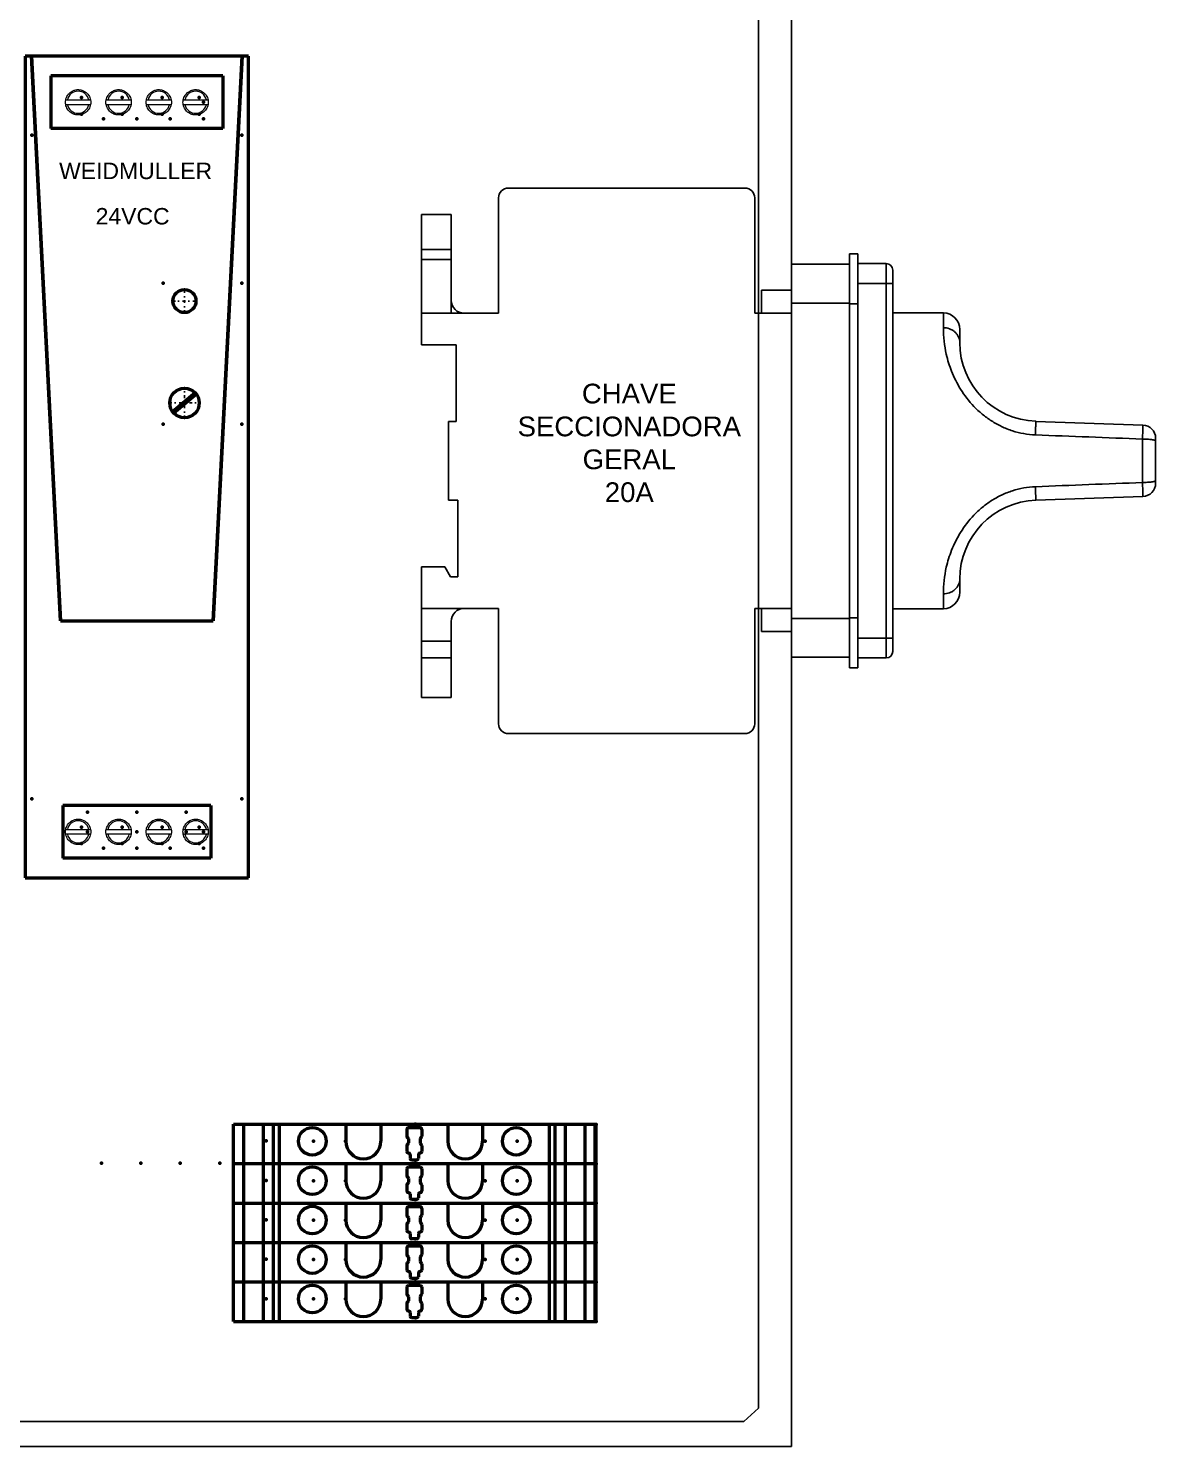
# Model space of a CAD drawing. Header units: millimetres. Extents: x -72 to 2978, y -1067 to 2817.
# Drawn here: x 1618.1 to 1789.6, y 24.9 to 240.7 of the extents above; entities that cross this region are included whole.
import ezdxf

# ---------------------------------------------------------------- set-up
doc = ezdxf.new("R2010")
doc.units = ezdxf.units.MM
doc.linetypes.add('Center', pattern=[1.5, 0.45, -0.5, 0.05, -0.5])
doc.linetypes.add('Dashed', pattern=[2, 1, -1])
for name, color, linetype, lineweight in [('2d ConnectionPoints', 7, 'Continuous', 50), ('AM_0', 7, 'Continuous', 50), ('AM_4', 3, 'Continuous', 25), ('AM_7', 7, 'Center', 25), ('AM_9', 6, 'Dashed', 25)]:
    doc.layers.add(name, color=color, linetype=linetype, lineweight=lineweight)
doc.styles.get("Standard").update_dxf_attribs({"font": 'arial.ttf'})

# ---------------------------------------------------------------- blocks, each defined once
blk = doc.blocks.new('4_1469470000_PART5_0_in_1469470000_0')
at = {"layer": 'AM_0'}
for p, q in [((25.87, 73.81), (22.43, 70.92)), ((26.07, 73.58), (22.63, 70.69))]:
    blk.add_line(p, q, dxfattribs=at)
blk = doc.blocks.new('5_1469470000_PART4_0_in_1469470000_0')
at = {"layer": 'AM_0'}
for p, q in [((0, 125), (0, 0)), ((0.97, 125), (0, 125)), ((0.97, 125), (5.4, 39.1)), ((28.6, 39.1), (33.03, 125)), ((34, 125), (33.03, 125)), ((34, 0), (34, 125)), ((5.4, 39.1), (28.6, 39.1)), ((28.25, 11), (5.75, 11)), ((5.75, 11), (5.75, 3)), ((28.25, 11), (28.25, 3)), ((28.25, 3), (5.75, 3)), ((0, 0), (34, 0))]:
    blk.add_line(p, q, dxfattribs=at)
blk = doc.blocks.new('6_1469470000_PART3_0_in_1469470000_0')
at = {"layer": 'AM_0'}
for p, q in [((33.03, 125), (0.97, 125)), ((5.4, 39.1), (0.97, 125)), ((33.03, 125), (28.6, 39.1)), ((30.1, 122), (3.9, 122)), ((3.9, 122), (3.9, 114)), ((30.1, 122), (30.1, 114)), ((30.1, 114), (3.9, 114)), ((5.4, 39.1), (28.6, 39.1))]:
    blk.add_line(p, q, dxfattribs=at)
for centre, radius in [((24.25, 87.75), 1.75), ((24.25, 72.25), 2.25)]:
    blk.add_circle(centre, radius, dxfattribs=at)
at = {"layer": 'AM_7'}
for p, q in [((24.25, 85.91), (24.25, 89.59)), ((22.41, 87.75), (26.09, 87.75)), ((24.25, 69.89), (24.25, 74.61)), ((21.89, 72.25), (26.61, 72.25))]:
    blk.add_line(p, q, dxfattribs=at)
blk = doc.blocks.new('7_1469470000_PART2_0_in_1469470000_0')
at = {"layer": 'AM_0'}
blk.add_circle((24.25, 87.75), 1.75, dxfattribs=at)

msp = doc.modelspace()

# ---------------------------------------------------------------- linework, layer by layer
for p, q in [((1734.21, 324.88), (1734.21, 24.88)), ((1734.21, 24.88), (1425.22, 24.88))]:
    msp.add_line(p, q)
at = {"color": 30, "true_color": 0xf8991e}
for p, q in [((1729.18, 317.14), (1729.18, 30.72)), ((1729.18, 30.72), (1726.93, 28.69)), ((1726.93, 28.69), (1439.51, 28.69))]:
    msp.add_line(p, q, dxfattribs=at)
at = {"color": 7, "linetype": 'Continuous', "lineweight": 15}
for p, q in [((1624.01, 229.8), (1627.27, 229.8)), ((1627.27, 229.05), (1624.01, 229.05)), ((1630.17, 229.8), (1633.43, 229.8)), ((1633.43, 229.05), (1630.17, 229.05)), ((1636.28, 229.8), (1639.55, 229.8)), ((1639.55, 229.05), (1636.28, 229.05)), ((1641.89, 229.8), (1645.16, 229.8)), ((1645.16, 229.05), (1641.89, 229.05)), ((1624.01, 118.8), (1627.27, 118.8)), ((1630.17, 118.8), (1633.43, 118.8)), ((1636.28, 118.8), (1639.55, 118.8)), ((1641.89, 118.8), (1645.16, 118.8)), ((1627.27, 118.05), (1624.01, 118.05)), ((1633.43, 118.05), (1630.17, 118.05)), ((1639.55, 118.05), (1636.28, 118.05)), ((1645.16, 118.05), (1641.89, 118.05))]:
    msp.add_line(p, q, dxfattribs=at)
at = {"color": 7}
for p, q in [((1727.11, 216.38), (1691.11, 216.38)), ((1689.61, 214.88), (1689.61, 197.33)), ((1728.61, 214.88), (1728.61, 197.33)), ((1677.91, 212.33), (1677.91, 192.53)), ((1682.41, 212.33), (1677.91, 212.33)), ((1682.41, 197.33), (1682.41, 212.33)), ((1682.41, 207.03), (1677.91, 207.03)), ((1682.41, 205.53), (1677.91, 205.53)), ((1743.01, 206.38), (1744.31, 206.38)), ((1743.01, 206.38), (1743.01, 143.38)), ((1744.31, 143.38), (1744.31, 206.38)), ((1734.21, 204.78), (1743.01, 204.78)), ((1734.21, 204.78), (1734.21, 144.98)), ((1744.31, 204.88), (1748.61, 204.88)), ((1748.61, 144.88), (1748.61, 204.88)), ((1749.61, 203.88), (1749.61, 145.88)), ((1734.21, 200.83), (1729.61, 200.83)), ((1729.61, 200.83), (1729.61, 197.33)), ((1744.31, 201.88), (1749.61, 201.88)), ((1743.01, 198.88), (1734.21, 198.88)), ((1744.31, 198.78), (1743.01, 198.78)), ((1689.61, 197.33), (1677.91, 197.33)), ((1734.21, 197.33), (1728.61, 197.33)), ((1749.61, 197.38), (1757.31, 197.38)), ((1757.31, 195.13), (1757.31, 197.38)), ((1759.81, 192.88), (1759.81, 194.88)), ((1683.16, 192.53), (1677.91, 192.53)), ((1683.16, 180.88), (1683.16, 192.53)), ((1682.01, 168.88), (1682.01, 180.88)), ((1682.01, 180.88), (1683.16, 180.88)), ((1787.68, 180.31), (1771.39, 180.88)), ((1787.61, 171.58), (1787.61, 178.18)), ((1789.61, 171.45), (1789.61, 178.32)), ((1683.41, 168.88), (1682.01, 168.88)), ((1683.41, 157.23), (1683.41, 168.88)), ((1771.39, 168.88), (1787.68, 169.45)), ((1677.91, 158.73), (1677.91, 138.88)), ((1681.45, 158.73), (1677.91, 158.73)), ((1681.45, 158.73), (1682.31, 157.23)), ((1682.31, 157.23), (1683.41, 157.23)), ((1759.81, 154.88), (1759.81, 156.89)), ((1757.31, 152.38), (1757.31, 154.64)), ((1689.61, 152.43), (1677.91, 152.43)), ((1689.61, 134.88), (1689.61, 152.43)), ((1728.61, 134.88), (1728.61, 152.43)), ((1734.21, 152.43), (1728.61, 152.43)), ((1729.61, 152.43), (1729.61, 148.93)), ((1749.61, 152.38), (1757.31, 152.38)), ((1682.41, 138.88), (1682.41, 150.43)), ((1734.21, 148.93), (1729.61, 148.93)), ((1734.21, 150.88), (1743.01, 150.88)), ((1743.01, 150.98), (1744.31, 150.98)), ((1682.41, 147.43), (1677.91, 147.43)), ((1744.31, 147.88), (1749.61, 147.88)), ((1677.91, 144.88), (1682.41, 144.88)), ((1743.01, 144.98), (1734.21, 144.98)), ((1744.31, 144.88), (1748.61, 144.88)), ((1744.31, 143.38), (1743.01, 143.38)), ((1677.91, 138.88), (1682.41, 138.88)), ((1691.11, 133.38), (1727.11, 133.38))]:
    msp.add_line(p, q, dxfattribs=at)
for centre, radius, start, end in [((1691.11, 214.88), 1.5, 90, 180), ((1727.11, 214.88), 1.5, 0, 90), ((1748.61, 203.88), 1, 0, 90), ((1684.41, 199.33), 2, 180, 270), ((1757.31, 194.88), 2.5, 0, 90), ((1771.81, 192.88), 12, 180, 268), ((1787.61, 178.32), 2, 0, 88), ((1787.61, 171.45), 2, 272, 0.0003), ((1771.81, 156.89), 12, 92, 180), ((1757.31, 154.88), 2.5, 270, 0), ((1684.41, 150.43), 2, 90, 180), ((1748.61, 145.88), 1, 270, 0), ((1691.11, 134.88), 1.5, 180, 270), ((1727.11, 134.88), 1.5, 270, 0)]:
    msp.add_arc(centre, radius, start, end, dxfattribs=at)
at = {"color": 7, "linetype": 'Continuous', "lineweight": 15}
for points, knots in [([(1625.64, 227.5), (1625.59, 227.51), (1625.5, 227.51), (1625.35, 227.52), (1625.21, 227.55), (1625.07, 227.59), (1624.86, 227.67), (1624.58, 227.81), (1624.27, 228.06), (1624.02, 228.37), (1623.84, 228.71), (1623.74, 229.07), (1623.71, 229.43), (1623.74, 229.79), (1623.84, 230.15), (1624.02, 230.49), (1624.27, 230.8), (1624.58, 231.05), (1624.88, 231.21), (1625.16, 231.3), (1625.4, 231.35), (1625.56, 231.35), (1625.64, 231.35)], [0, 0, 0, 0, 0.024176, 0.048139, 0.072026, 0.095974, 0.120121, 0.185059, 0.250086, 0.315023, 0.38005, 0.439993, 0.500024, 0.559968, 0.619999, 0.684937, 0.749963, 0.814901, 0.879927, 0.92, 0.95981, 1, 1, 1, 1]), ([(1625.64, 231.1), (1625.26, 231.1), (1624.9, 230.98), (1624.3, 230.5), (1624.09, 230.17), (1624.01, 229.8)], [0, 0, 0, 0, 0.5, 0.5, 1, 1, 1, 1]), ([(1625.64, 231.35), (1625.69, 231.35), (1625.79, 231.35), (1625.93, 231.33), (1626.07, 231.31), (1626.21, 231.27), (1626.43, 231.19), (1626.71, 231.05), (1627.01, 230.8), (1627.26, 230.49), (1627.44, 230.15), (1627.54, 229.79), (1627.58, 229.43), (1627.54, 229.07), (1627.44, 228.71), (1627.26, 228.37), (1627.01, 228.06), (1626.71, 227.81), (1626.4, 227.65), (1626.12, 227.56), (1625.88, 227.51), (1625.72, 227.51), (1625.64, 227.5)], [0, 0, 0, 0, 0.024176, 0.048139, 0.072026, 0.095974, 0.120121, 0.185059, 0.250086, 0.315023, 0.38005, 0.439993, 0.500024, 0.559968, 0.619999, 0.684937, 0.749963, 0.814901, 0.879927, 0.92, 0.95981, 1, 1, 1, 1]), ([(1627.27, 229.8), (1627.19, 230.17), (1626.98, 230.5), (1626.39, 230.98), (1626.02, 231.1), (1625.64, 231.1)], [0, 0, 0, 0, 0.5, 0.5, 1, 1, 1, 1]), ([(1631.8, 227.5), (1631.75, 227.51), (1631.65, 227.51), (1631.51, 227.52), (1631.37, 227.55), (1631.23, 227.59), (1631.01, 227.67), (1630.74, 227.81), (1630.43, 228.06), (1630.18, 228.37), (1630, 228.71), (1629.9, 229.07), (1629.86, 229.43), (1629.9, 229.79), (1630, 230.15), (1630.18, 230.49), (1630.43, 230.8), (1630.74, 231.05), (1631.04, 231.21), (1631.32, 231.3), (1631.56, 231.35), (1631.72, 231.35), (1631.8, 231.35)], [0, 0, 0, 0, 0.024176, 0.048139, 0.072026, 0.095974, 0.120121, 0.185059, 0.250086, 0.315023, 0.38005, 0.439993, 0.500024, 0.559968, 0.619999, 0.684937, 0.749963, 0.814901, 0.879927, 0.92, 0.95981, 1, 1, 1, 1]), ([(1631.8, 231.1), (1631.42, 231.1), (1631.05, 230.98), (1630.46, 230.5), (1630.25, 230.17), (1630.17, 229.8)], [0, 0, 0, 0, 0.5, 0.5, 1, 1, 1, 1]), ([(1631.8, 231.35), (1631.85, 231.35), (1631.95, 231.35), (1632.09, 231.33), (1632.23, 231.31), (1632.37, 231.27), (1632.59, 231.19), (1632.86, 231.05), (1633.17, 230.8), (1633.42, 230.49), (1633.6, 230.15), (1633.7, 229.79), (1633.74, 229.43), (1633.7, 229.07), (1633.6, 228.71), (1633.42, 228.37), (1633.17, 228.06), (1632.86, 227.81), (1632.56, 227.65), (1632.28, 227.56), (1632.04, 227.51), (1631.88, 227.51), (1631.8, 227.5)], [0, 0, 0, 0, 0.024176, 0.048139, 0.072026, 0.095974, 0.120121, 0.185059, 0.250086, 0.315023, 0.38005, 0.439993, 0.500024, 0.559968, 0.619999, 0.684937, 0.749963, 0.814901, 0.879927, 0.92, 0.95981, 1, 1, 1, 1]), ([(1633.43, 229.8), (1633.35, 230.17), (1633.14, 230.5), (1632.55, 230.98), (1632.18, 231.1), (1631.8, 231.1)], [0, 0, 0, 0, 0.5, 0.5, 1, 1, 1, 1]), ([(1637.91, 227.5), (1637.86, 227.51), (1637.77, 227.51), (1637.62, 227.52), (1637.48, 227.55), (1637.34, 227.59), (1637.13, 227.67), (1636.85, 227.81), (1636.54, 228.06), (1636.29, 228.37), (1636.12, 228.71), (1636.01, 229.07), (1635.98, 229.43), (1636.01, 229.79), (1636.12, 230.15), (1636.29, 230.49), (1636.54, 230.8), (1636.85, 231.05), (1637.15, 231.21), (1637.43, 231.3), (1637.67, 231.35), (1637.83, 231.35), (1637.91, 231.35)], [0, 0, 0, 0, 0.024176, 0.048139, 0.072026, 0.095974, 0.120121, 0.185059, 0.250086, 0.315023, 0.38005, 0.439993, 0.500024, 0.559968, 0.619999, 0.684937, 0.749963, 0.814901, 0.879927, 0.92, 0.95981, 1, 1, 1, 1]), ([(1637.91, 231.1), (1637.53, 231.1), (1637.17, 230.98), (1636.57, 230.5), (1636.37, 230.17), (1636.28, 229.8)], [0, 0, 0, 0, 0.5, 0.5, 1, 1, 1, 1]), ([(1637.91, 231.35), (1637.96, 231.35), (1638.06, 231.35), (1638.2, 231.33), (1638.34, 231.31), (1638.48, 231.27), (1638.7, 231.19), (1638.98, 231.05), (1639.28, 230.8), (1639.53, 230.49), (1639.71, 230.15), (1639.82, 229.79), (1639.85, 229.43), (1639.82, 229.07), (1639.71, 228.71), (1639.53, 228.37), (1639.28, 228.06), (1638.98, 227.81), (1638.67, 227.65), (1638.39, 227.56), (1638.16, 227.51), (1637.99, 227.51), (1637.91, 227.5)], [0, 0, 0, 0, 0.024176, 0.048139, 0.072026, 0.095974, 0.120121, 0.185059, 0.250086, 0.315023, 0.38005, 0.439993, 0.500024, 0.559968, 0.619999, 0.684937, 0.749963, 0.814901, 0.879927, 0.92, 0.95981, 1, 1, 1, 1]), ([(1639.55, 229.8), (1639.46, 230.17), (1639.25, 230.5), (1638.66, 230.98), (1638.29, 231.1), (1637.91, 231.1)], [0, 0, 0, 0, 0.5, 0.5, 1, 1, 1, 1]), ([(1643.52, 227.5), (1643.48, 227.51), (1643.38, 227.51), (1643.23, 227.52), (1643.09, 227.55), (1642.95, 227.59), (1642.74, 227.67), (1642.46, 227.81), (1642.15, 228.06), (1641.9, 228.37), (1641.73, 228.71), (1641.62, 229.07), (1641.59, 229.43), (1641.62, 229.79), (1641.73, 230.15), (1641.9, 230.49), (1642.15, 230.8), (1642.46, 231.05), (1642.77, 231.21), (1643.04, 231.3), (1643.28, 231.35), (1643.44, 231.35), (1643.52, 231.35)], [0, 0, 0, 0, 0.024176, 0.048139, 0.072026, 0.095974, 0.120121, 0.185059, 0.250086, 0.315023, 0.38005, 0.439993, 0.500024, 0.559968, 0.619999, 0.684937, 0.749963, 0.814901, 0.879927, 0.92, 0.95981, 1, 1, 1, 1]), ([(1643.52, 231.1), (1643.15, 231.1), (1642.78, 230.98), (1642.18, 230.5), (1641.98, 230.17), (1641.89, 229.8)], [0, 0, 0, 0, 0.5, 0.5, 1, 1, 1, 1]), ([(1643.52, 231.35), (1643.57, 231.35), (1643.67, 231.35), (1643.81, 231.33), (1643.96, 231.31), (1644.1, 231.27), (1644.31, 231.19), (1644.59, 231.05), (1644.89, 230.8), (1645.15, 230.49), (1645.32, 230.15), (1645.43, 229.79), (1645.46, 229.43), (1645.43, 229.07), (1645.32, 228.71), (1645.15, 228.37), (1644.9, 228.06), (1644.59, 227.81), (1644.28, 227.65), (1644, 227.56), (1643.77, 227.51), (1643.61, 227.51), (1643.52, 227.5)], [0, 0, 0, 0, 0.024176, 0.048139, 0.072026, 0.095974, 0.120121, 0.185059, 0.250086, 0.315023, 0.38005, 0.439993, 0.500024, 0.559968, 0.619999, 0.684937, 0.749963, 0.814901, 0.879927, 0.92, 0.95981, 1, 1, 1, 1]), ([(1645.16, 229.8), (1645.07, 230.17), (1644.86, 230.5), (1644.27, 230.98), (1643.9, 231.1), (1643.52, 231.1)], [0, 0, 0, 0, 0.5, 0.5, 1, 1, 1, 1]), ([(1624.01, 229.05), (1624.09, 228.69), (1624.3, 228.36), (1624.9, 227.88), (1625.26, 227.75), (1625.64, 227.75)], [0, 0, 0, 0, 0.5, 0.5, 1, 1, 1, 1]), ([(1625.64, 227.75), (1626.02, 227.75), (1626.39, 227.88), (1626.98, 228.36), (1627.19, 228.69), (1627.27, 229.05)], [0, 0, 0, 0, 0.5, 0.5, 1, 1, 1, 1]), ([(1630.17, 229.05), (1630.25, 228.69), (1630.46, 228.36), (1631.05, 227.88), (1631.42, 227.75), (1631.8, 227.75)], [0, 0, 0, 0, 0.5, 0.5, 1, 1, 1, 1]), ([(1631.8, 227.75), (1632.18, 227.75), (1632.55, 227.88), (1633.14, 228.36), (1633.35, 228.69), (1633.43, 229.05)], [0, 0, 0, 0, 0.5, 0.5, 1, 1, 1, 1]), ([(1636.28, 229.05), (1636.37, 228.69), (1636.57, 228.36), (1637.17, 227.88), (1637.53, 227.75), (1637.91, 227.75)], [0, 0, 0, 0, 0.5, 0.5, 1, 1, 1, 1]), ([(1637.91, 227.75), (1638.29, 227.75), (1638.66, 227.88), (1639.25, 228.36), (1639.46, 228.69), (1639.55, 229.05)], [0, 0, 0, 0, 0.5, 0.5, 1, 1, 1, 1]), ([(1641.89, 229.05), (1641.98, 228.69), (1642.18, 228.36), (1642.78, 227.88), (1643.15, 227.75), (1643.52, 227.75)], [0, 0, 0, 0, 0.5, 0.5, 1, 1, 1, 1]), ([(1643.52, 227.75), (1643.9, 227.75), (1644.27, 227.88), (1644.86, 228.36), (1645.07, 228.69), (1645.16, 229.05)], [0, 0, 0, 0, 0.5, 0.5, 1, 1, 1, 1]), ([(1625.64, 116.5), (1625.59, 116.51), (1625.5, 116.51), (1625.35, 116.52), (1625.21, 116.55), (1625.07, 116.59), (1624.86, 116.67), (1624.58, 116.81), (1624.27, 117.06), (1624.02, 117.37), (1623.84, 117.71), (1623.74, 118.07), (1623.71, 118.43), (1623.74, 118.79), (1623.84, 119.15), (1624.02, 119.49), (1624.27, 119.8), (1624.58, 120.05), (1624.88, 120.21), (1625.16, 120.3), (1625.4, 120.35), (1625.56, 120.35), (1625.64, 120.35)], [0, 0, 0, 0, 0.024176, 0.048139, 0.072026, 0.095974, 0.120121, 0.185059, 0.250086, 0.315023, 0.38005, 0.439993, 0.500024, 0.559968, 0.619999, 0.684937, 0.749963, 0.814901, 0.879927, 0.92, 0.95981, 1, 1, 1, 1]), ([(1625.64, 120.1), (1625.26, 120.1), (1624.9, 119.98), (1624.3, 119.5), (1624.09, 119.17), (1624.01, 118.8)], [0, 0, 0, 0, 0.5, 0.5, 1, 1, 1, 1]), ([(1625.64, 120.35), (1625.69, 120.35), (1625.79, 120.35), (1625.93, 120.33), (1626.07, 120.31), (1626.21, 120.27), (1626.43, 120.19), (1626.71, 120.05), (1627.01, 119.8), (1627.26, 119.49), (1627.44, 119.15), (1627.54, 118.79), (1627.58, 118.43), (1627.54, 118.07), (1627.44, 117.71), (1627.26, 117.37), (1627.01, 117.06), (1626.71, 116.81), (1626.4, 116.65), (1626.12, 116.56), (1625.88, 116.51), (1625.72, 116.51), (1625.64, 116.5)], [0, 0, 0, 0, 0.024176, 0.048139, 0.072026, 0.095974, 0.120121, 0.185059, 0.250086, 0.315023, 0.38005, 0.439993, 0.500024, 0.559968, 0.619999, 0.684937, 0.749963, 0.814901, 0.879927, 0.92, 0.95981, 1, 1, 1, 1]), ([(1627.27, 118.8), (1627.19, 119.17), (1626.98, 119.5), (1626.39, 119.98), (1626.02, 120.1), (1625.64, 120.1)], [0, 0, 0, 0, 0.5, 0.5, 1, 1, 1, 1]), ([(1631.8, 116.5), (1631.75, 116.51), (1631.65, 116.51), (1631.51, 116.52), (1631.37, 116.55), (1631.23, 116.59), (1631.01, 116.67), (1630.74, 116.81), (1630.43, 117.06), (1630.18, 117.37), (1630, 117.71), (1629.9, 118.07), (1629.86, 118.43), (1629.9, 118.79), (1630, 119.15), (1630.18, 119.49), (1630.43, 119.8), (1630.74, 120.05), (1631.04, 120.21), (1631.32, 120.3), (1631.56, 120.35), (1631.72, 120.35), (1631.8, 120.35)], [0, 0, 0, 0, 0.024176, 0.048139, 0.072026, 0.095974, 0.120121, 0.185059, 0.250086, 0.315023, 0.38005, 0.439993, 0.500024, 0.559968, 0.619999, 0.684937, 0.749963, 0.814901, 0.879927, 0.92, 0.95981, 1, 1, 1, 1]), ([(1631.8, 120.1), (1631.42, 120.1), (1631.05, 119.98), (1630.46, 119.5), (1630.25, 119.17), (1630.17, 118.8)], [0, 0, 0, 0, 0.5, 0.5, 1, 1, 1, 1]), ([(1631.8, 120.35), (1631.85, 120.35), (1631.95, 120.35), (1632.09, 120.33), (1632.23, 120.31), (1632.37, 120.27), (1632.59, 120.19), (1632.86, 120.05), (1633.17, 119.8), (1633.42, 119.49), (1633.6, 119.15), (1633.7, 118.79), (1633.74, 118.43), (1633.7, 118.07), (1633.6, 117.71), (1633.42, 117.37), (1633.17, 117.06), (1632.86, 116.81), (1632.56, 116.65), (1632.28, 116.56), (1632.04, 116.51), (1631.88, 116.51), (1631.8, 116.5)], [0, 0, 0, 0, 0.024176, 0.048139, 0.072026, 0.095974, 0.120121, 0.185059, 0.250086, 0.315023, 0.38005, 0.439993, 0.500024, 0.559968, 0.619999, 0.684937, 0.749963, 0.814901, 0.879927, 0.92, 0.95981, 1, 1, 1, 1]), ([(1633.43, 118.8), (1633.35, 119.17), (1633.14, 119.5), (1632.55, 119.98), (1632.18, 120.1), (1631.8, 120.1)], [0, 0, 0, 0, 0.5, 0.5, 1, 1, 1, 1]), ([(1637.91, 116.5), (1637.86, 116.51), (1637.77, 116.51), (1637.62, 116.52), (1637.48, 116.55), (1637.34, 116.59), (1637.13, 116.67), (1636.85, 116.81), (1636.54, 117.06), (1636.29, 117.37), (1636.12, 117.71), (1636.01, 118.07), (1635.98, 118.43), (1636.01, 118.79), (1636.12, 119.15), (1636.29, 119.49), (1636.54, 119.8), (1636.85, 120.05), (1637.15, 120.21), (1637.43, 120.3), (1637.67, 120.35), (1637.83, 120.35), (1637.91, 120.35)], [0, 0, 0, 0, 0.024176, 0.048139, 0.072026, 0.095974, 0.120121, 0.185059, 0.250086, 0.315023, 0.38005, 0.439993, 0.500024, 0.559968, 0.619999, 0.684937, 0.749963, 0.814901, 0.879927, 0.92, 0.95981, 1, 1, 1, 1]), ([(1637.91, 120.1), (1637.53, 120.1), (1637.17, 119.98), (1636.57, 119.5), (1636.37, 119.17), (1636.28, 118.8)], [0, 0, 0, 0, 0.5, 0.5, 1, 1, 1, 1]), ([(1637.91, 120.35), (1637.96, 120.35), (1638.06, 120.35), (1638.2, 120.33), (1638.34, 120.31), (1638.48, 120.27), (1638.7, 120.19), (1638.98, 120.05), (1639.28, 119.8), (1639.53, 119.49), (1639.71, 119.15), (1639.82, 118.79), (1639.85, 118.43), (1639.82, 118.07), (1639.71, 117.71), (1639.53, 117.37), (1639.28, 117.06), (1638.98, 116.81), (1638.67, 116.65), (1638.39, 116.56), (1638.16, 116.51), (1637.99, 116.51), (1637.91, 116.5)], [0, 0, 0, 0, 0.024176, 0.048139, 0.072026, 0.095974, 0.120121, 0.185059, 0.250086, 0.315023, 0.38005, 0.439993, 0.500024, 0.559968, 0.619999, 0.684937, 0.749963, 0.814901, 0.879927, 0.92, 0.95981, 1, 1, 1, 1]), ([(1639.55, 118.8), (1639.46, 119.17), (1639.25, 119.5), (1638.66, 119.98), (1638.29, 120.1), (1637.91, 120.1)], [0, 0, 0, 0, 0.5, 0.5, 1, 1, 1, 1]), ([(1643.52, 116.5), (1643.48, 116.51), (1643.38, 116.51), (1643.23, 116.52), (1643.09, 116.55), (1642.95, 116.59), (1642.74, 116.67), (1642.46, 116.81), (1642.15, 117.06), (1641.9, 117.37), (1641.73, 117.71), (1641.62, 118.07), (1641.59, 118.43), (1641.62, 118.79), (1641.73, 119.15), (1641.9, 119.49), (1642.15, 119.8), (1642.46, 120.05), (1642.77, 120.21), (1643.04, 120.3), (1643.28, 120.35), (1643.44, 120.35), (1643.52, 120.35)], [0, 0, 0, 0, 0.024176, 0.048139, 0.072026, 0.095974, 0.120121, 0.185059, 0.250086, 0.315023, 0.38005, 0.439993, 0.500024, 0.559968, 0.619999, 0.684937, 0.749963, 0.814901, 0.879927, 0.92, 0.95981, 1, 1, 1, 1]), ([(1643.52, 120.1), (1643.15, 120.1), (1642.78, 119.98), (1642.18, 119.5), (1641.98, 119.17), (1641.89, 118.8)], [0, 0, 0, 0, 0.5, 0.5, 1, 1, 1, 1]), ([(1643.52, 120.35), (1643.57, 120.35), (1643.67, 120.35), (1643.81, 120.33), (1643.96, 120.31), (1644.1, 120.27), (1644.31, 120.19), (1644.59, 120.05), (1644.89, 119.8), (1645.15, 119.49), (1645.32, 119.15), (1645.43, 118.79), (1645.46, 118.43), (1645.43, 118.07), (1645.32, 117.71), (1645.15, 117.37), (1644.9, 117.06), (1644.59, 116.81), (1644.28, 116.65), (1644, 116.56), (1643.77, 116.51), (1643.61, 116.51), (1643.52, 116.5)], [0, 0, 0, 0, 0.024176, 0.048139, 0.072026, 0.095974, 0.120121, 0.185059, 0.250086, 0.315023, 0.38005, 0.439993, 0.500024, 0.559968, 0.619999, 0.684937, 0.749963, 0.814901, 0.879927, 0.92, 0.95981, 1, 1, 1, 1]), ([(1645.16, 118.8), (1645.07, 119.17), (1644.86, 119.5), (1644.27, 119.98), (1643.9, 120.1), (1643.52, 120.1)], [0, 0, 0, 0, 0.5, 0.5, 1, 1, 1, 1]), ([(1624.01, 118.05), (1624.09, 117.69), (1624.3, 117.36), (1624.9, 116.88), (1625.26, 116.75), (1625.64, 116.75)], [0, 0, 0, 0, 0.5, 0.5, 1, 1, 1, 1]), ([(1625.64, 116.75), (1626.02, 116.75), (1626.39, 116.88), (1626.98, 117.36), (1627.19, 117.69), (1627.27, 118.05)], [0, 0, 0, 0, 0.5, 0.5, 1, 1, 1, 1]), ([(1630.17, 118.05), (1630.25, 117.69), (1630.46, 117.36), (1631.05, 116.88), (1631.42, 116.75), (1631.8, 116.75)], [0, 0, 0, 0, 0.5, 0.5, 1, 1, 1, 1]), ([(1631.8, 116.75), (1632.18, 116.75), (1632.55, 116.88), (1633.14, 117.36), (1633.35, 117.69), (1633.43, 118.05)], [0, 0, 0, 0, 0.5, 0.5, 1, 1, 1, 1]), ([(1636.28, 118.05), (1636.37, 117.69), (1636.57, 117.36), (1637.17, 116.88), (1637.53, 116.75), (1637.91, 116.75)], [0, 0, 0, 0, 0.5, 0.5, 1, 1, 1, 1]), ([(1637.91, 116.75), (1638.29, 116.75), (1638.66, 116.88), (1639.25, 117.36), (1639.46, 117.69), (1639.55, 118.05)], [0, 0, 0, 0, 0.5, 0.5, 1, 1, 1, 1]), ([(1641.89, 118.05), (1641.98, 117.69), (1642.18, 117.36), (1642.78, 116.88), (1643.15, 116.75), (1643.52, 116.75)], [0, 0, 0, 0, 0.5, 0.5, 1, 1, 1, 1]), ([(1643.52, 116.75), (1643.9, 116.75), (1644.27, 116.88), (1644.86, 117.36), (1645.07, 117.69), (1645.16, 118.05)], [0, 0, 0, 0, 0.5, 0.5, 1, 1, 1, 1])]:
    msp.add_open_spline(points, degree=3, knots=knots, dxfattribs=at)
for points in [[(1623.75, 229.8), (1623.81, 229.8), (1623.91, 229.8), (1624.01, 229.8)], [(1624.01, 229.05), (1623.91, 229.05), (1623.81, 229.05), (1623.75, 229.05)], [(1627.27, 229.8), (1627.38, 229.8), (1627.47, 229.8), (1627.53, 229.8)], [(1627.53, 229.05), (1627.47, 229.05), (1627.38, 229.05), (1627.27, 229.05)], [(1629.91, 229.8), (1629.97, 229.8), (1630.07, 229.8), (1630.17, 229.8)], [(1630.17, 229.05), (1630.07, 229.05), (1629.97, 229.05), (1629.91, 229.05)], [(1633.43, 229.8), (1633.53, 229.8), (1633.63, 229.8), (1633.69, 229.8)], [(1633.69, 229.05), (1633.63, 229.05), (1633.53, 229.05), (1633.43, 229.05)], [(1636.02, 229.8), (1636.08, 229.8), (1636.18, 229.8), (1636.28, 229.8)], [(1636.28, 229.05), (1636.18, 229.05), (1636.08, 229.05), (1636.02, 229.05)], [(1639.55, 229.8), (1639.65, 229.8), (1639.74, 229.8), (1639.8, 229.8)], [(1639.8, 229.05), (1639.74, 229.05), (1639.65, 229.05), (1639.55, 229.05)], [(1641.64, 229.8), (1641.69, 229.8), (1641.79, 229.8), (1641.89, 229.8)], [(1641.89, 229.05), (1641.79, 229.05), (1641.69, 229.05), (1641.64, 229.05)], [(1645.16, 229.8), (1645.26, 229.8), (1645.36, 229.8), (1645.41, 229.8)], [(1645.41, 229.05), (1645.36, 229.05), (1645.26, 229.05), (1645.16, 229.05)], [(1623.75, 118.8), (1623.81, 118.8), (1623.91, 118.8), (1624.01, 118.8)], [(1627.27, 118.8), (1627.38, 118.8), (1627.47, 118.8), (1627.53, 118.8)], [(1629.91, 118.8), (1629.97, 118.8), (1630.07, 118.8), (1630.17, 118.8)], [(1633.43, 118.8), (1633.53, 118.8), (1633.63, 118.8), (1633.69, 118.8)], [(1636.02, 118.8), (1636.08, 118.8), (1636.18, 118.8), (1636.28, 118.8)], [(1639.55, 118.8), (1639.65, 118.8), (1639.74, 118.8), (1639.8, 118.8)], [(1641.64, 118.8), (1641.69, 118.8), (1641.79, 118.8), (1641.89, 118.8)], [(1645.16, 118.8), (1645.26, 118.8), (1645.36, 118.8), (1645.41, 118.8)], [(1624.01, 118.05), (1623.91, 118.05), (1623.81, 118.05), (1623.75, 118.05)], [(1627.53, 118.05), (1627.47, 118.05), (1627.38, 118.05), (1627.27, 118.05)], [(1630.17, 118.05), (1630.07, 118.05), (1629.97, 118.05), (1629.91, 118.05)], [(1633.69, 118.05), (1633.63, 118.05), (1633.53, 118.05), (1633.43, 118.05)], [(1636.28, 118.05), (1636.18, 118.05), (1636.08, 118.05), (1636.02, 118.05)], [(1639.8, 118.05), (1639.74, 118.05), (1639.65, 118.05), (1639.55, 118.05)], [(1641.89, 118.05), (1641.79, 118.05), (1641.69, 118.05), (1641.64, 118.05)], [(1645.41, 118.05), (1645.36, 118.05), (1645.26, 118.05), (1645.16, 118.05)]]:
    msp.add_open_spline(points, degree=3, dxfattribs=at)
at = {"color": 7}
for points, knots in [([(1757.31, 195.13), (1757.62, 195.13), (1758.11, 195.04), (1758.69, 194.77), (1759.09, 194.48), (1759.41, 194.12), (1759.65, 193.72), (1759.78, 193.3), (1759.81, 193.01), (1759.81, 192.88)], [0, 0, 0, 0, 0.250804, 0.383556, 0.516469, 0.646506, 0.771453, 0.889388, 1, 1, 1, 1]), ([(1771.31, 178.82), (1770.72, 178.85), (1769.54, 178.97), (1767.81, 179.4), (1766.17, 180.06), (1764.62, 180.92), (1763.21, 181.95), (1761.55, 183.49), (1759.89, 185.65), (1758.53, 188.37), (1757.56, 191.51), (1757.31, 193.77), (1757.31, 195.13)], [0, 0, 0, 0, 0.0749, 0.14973, 0.224397, 0.29873, 0.372461, 0.445191, 0.58532, 0.714569, 0.828568, 1, 1, 1, 1]), ([(1771.39, 180.88), (1771.39, 180.88), (1771.39, 180.88), (1771.39, 180.88), (1771.39, 180.86), (1771.39, 180.85), (1771.39, 180.83), (1771.39, 180.81), (1771.39, 180.78), (1771.38, 180.73), (1771.38, 180.66), (1771.38, 180.57), (1771.37, 180.45), (1771.36, 180.31), (1771.36, 180.16), (1771.35, 179.93), (1771.34, 179.62), (1771.32, 179.23), (1771.31, 178.96), (1771.31, 178.82)], [0, 0, 0, 0, 0.000988, 0.003877, 0.008753, 0.015684, 0.024735, 0.035973, 0.04946, 0.065261, 0.10393, 0.151824, 0.208655, 0.274132, 0.347824, 0.428724, 0.607557, 0.801295, 1, 1, 1, 1]), ([(1787.61, 178.18), (1787.62, 178.33), (1787.63, 178.61), (1787.64, 179.01), (1787.65, 179.32), (1787.65, 179.55), (1787.66, 179.7), (1787.66, 179.84), (1787.67, 179.96), (1787.67, 180.07), (1787.67, 180.14), (1787.68, 180.19), (1787.68, 180.22), (1787.68, 180.25), (1787.68, 180.27), (1787.68, 180.29), (1787.68, 180.3), (1787.68, 180.31), (1787.68, 180.31), (1787.68, 180.31), (1787.68, 180.31), (1787.68, 180.31)], [0, 0, 0, 0, 0.202366, 0.393232, 0.566038, 0.644, 0.71552, 0.780045, 0.837026, 0.886, 0.92662, 0.943691, 0.958547, 0.971156, 0.981503, 0.989573, 0.995352, 0.997378, 0.998827, 0.999698, 1, 1, 1, 1]), ([(1789.61, 177.89), (1789.61, 177.91), (1789.58, 177.95), (1789.52, 177.98), (1789.46, 178), (1789.37, 178.03), (1789.27, 178.05), (1789.15, 178.08), (1788.97, 178.11), (1788.71, 178.14), (1788.37, 178.16), (1788, 178.18), (1787.74, 178.18), (1787.61, 178.18)], [0, 0, 0, 0, 0.033478, 0.06032, 0.095041, 0.137721, 0.188164, 0.246072, 0.310955, 0.459222, 0.627742, 0.810508, 1, 1, 1, 1]), ([(1771.31, 170.94), (1770.72, 170.92), (1769.54, 170.79), (1767.81, 170.36), (1766.17, 169.71), (1764.62, 168.85), (1763.21, 167.82), (1761.55, 166.28), (1759.89, 164.12), (1758.53, 161.4), (1757.56, 158.26), (1757.31, 156), (1757.31, 154.64)], [0, 0, 0, 0, 0.0749, 0.14973, 0.224397, 0.298731, 0.372461, 0.445192, 0.58532, 0.714569, 0.828568, 1, 1, 1, 1]), ([(1771.39, 168.88), (1771.39, 168.88), (1771.39, 168.89), (1771.39, 168.89), (1771.39, 168.9), (1771.39, 168.92), (1771.39, 168.94), (1771.39, 168.96), (1771.39, 168.99), (1771.38, 169.03), (1771.38, 169.1), (1771.38, 169.2), (1771.37, 169.32), (1771.36, 169.45), (1771.36, 169.61), (1771.35, 169.83), (1771.34, 170.15), (1771.32, 170.54), (1771.31, 170.81), (1771.31, 170.94)], [0, 0, 0, 0, 0.000988, 0.003877, 0.008753, 0.015684, 0.024735, 0.035973, 0.04946, 0.065261, 0.10393, 0.151824, 0.208655, 0.274132, 0.347824, 0.428724, 0.607557, 0.801295, 1, 1, 1, 1]), ([(1787.61, 171.58), (1787.74, 171.58), (1788, 171.59), (1788.37, 171.6), (1788.71, 171.63), (1788.97, 171.66), (1789.15, 171.69), (1789.27, 171.71), (1789.37, 171.74), (1789.46, 171.76), (1789.52, 171.79), (1789.58, 171.82), (1789.61, 171.86), (1789.61, 171.88)], [0, 0, 0, 0, 0.189464, 0.372135, 0.540591, 0.688875, 0.753785, 0.81171, 0.862188, 0.904906, 0.939653, 0.96651, 1, 1, 1, 1]), ([(1787.68, 169.45), (1787.68, 169.45), (1787.68, 169.45), (1787.68, 169.46), (1787.68, 169.46), (1787.68, 169.47), (1787.68, 169.48), (1787.68, 169.49), (1787.68, 169.52), (1787.68, 169.54), (1787.68, 169.57), (1787.67, 169.63), (1787.67, 169.7), (1787.67, 169.81), (1787.66, 169.93), (1787.66, 170.06), (1787.65, 170.22), (1787.65, 170.45), (1787.64, 170.76), (1787.63, 171.16), (1787.62, 171.44), (1787.61, 171.58)], [0, 0, 0, 0, 0.000301, 0.001171, 0.002619, 0.004644, 0.010421, 0.01849, 0.028835, 0.041443, 0.056297, 0.073367, 0.113986, 0.162959, 0.21994, 0.284465, 0.355986, 0.43395, 0.606759, 0.797629, 1, 1, 1, 1]), ([(1759.81, 156.89), (1759.81, 156.75), (1759.78, 156.47), (1759.65, 156.05), (1759.41, 155.65), (1759.09, 155.29), (1758.69, 155), (1758.11, 154.72), (1757.62, 154.64), (1757.31, 154.64)], [0, 0, 0, 0, 0.110612, 0.228547, 0.353494, 0.483531, 0.616444, 0.749196, 1, 1, 1, 1])]:
    msp.add_open_spline(points, degree=3, knots=knots, dxfattribs=at)
for points in [[(1771.31, 178.82), (1776.74, 178.61), (1782.18, 178.4), (1787.61, 178.18)], [(1787.61, 171.58), (1782.18, 171.37), (1776.74, 171.16), (1771.31, 170.94)]]:
    msp.add_open_spline(points, degree=3, dxfattribs=at)
at = {"layer": '2d ConnectionPoints'}
for p in [(1626.16, 230.14), (1626.16, 230.14), (1632.32, 230.14), (1632.32, 230.14), (1638.43, 230.14), (1638.43, 230.14), (1644.04, 230.14), (1644.04, 230.14), (1644.74, 229.43), (1644.74, 229.43), (1626.16, 227.64), (1629.5, 226.93), (1632.32, 227.64), (1634.58, 226.93), (1638.43, 227.64), (1639.66, 226.93), (1644.04, 227.64), (1644.74, 226.93), (1618.58, 224.43), (1618.58, 224.43), (1650.58, 224.43), (1650.58, 224.43), (1638.58, 201.93), (1638.58, 201.93), (1650.58, 201.93), (1650.58, 201.93), (1638.58, 180.43), (1638.58, 180.43), (1650.58, 180.43), (1650.58, 180.43), (1618.58, 123.43), (1618.58, 123.43), (1650.58, 123.43), (1650.58, 123.43), (1627.08, 121.43), (1634.58, 121.43), (1642.08, 121.43), (1626.16, 119.14), (1626.16, 119.14), (1632.32, 119.14), (1632.32, 119.14), (1638.43, 119.14), (1638.43, 119.14), (1644.04, 119.14), (1644.04, 119.14), (1626.16, 116.64), (1627.08, 118.43), (1627.08, 118.43), (1632.32, 116.64), (1634.58, 118.43), (1634.58, 118.43), (1638.43, 116.64), (1642.08, 118.43), (1642.08, 118.43), (1644.04, 116.64), (1644.74, 118.43), (1644.74, 118.43), (1629.5, 115.93), (1634.58, 115.93), (1639.66, 115.93), (1644.74, 115.93), (1676.96, 73.94), (1676.96, 73.94), (1704.46, 73.92), (1629.19, 68.01), (1635.19, 68.01), (1641.19, 68.01), (1647.19, 68.01), (1654.26, 65.39), (1654.26, 65.39), (1661.44, 65.35), (1661.44, 65.35), (1666.33, 65.35), (1687.58, 65.35), (1692.47, 65.35), (1692.47, 65.35), (1676.93, 61.94), (1676.93, 61.94), (1676.96, 61.94), (1676.96, 61.94), (1704.46, 61.92), (1654.26, 59.39), (1654.26, 59.39), (1661.44, 59.35), (1661.44, 59.35), (1666.33, 59.35), (1687.58, 59.35), (1692.47, 59.35), (1692.47, 59.35), (1676.93, 55.94), (1676.93, 55.94), (1676.96, 55.94), (1676.96, 55.94), (1704.46, 55.92), (1654.26, 53.39), (1654.26, 53.39), (1661.44, 53.35), (1661.44, 53.35), (1666.33, 53.35), (1687.58, 53.35), (1692.47, 53.35), (1692.47, 53.35), (1676.93, 49.94), (1676.93, 49.94), (1676.96, 49.94), (1676.96, 49.94), (1704.46, 49.92), (1654.26, 47.39), (1654.26, 47.39), (1661.44, 47.35), (1661.44, 47.35), (1666.33, 47.35), (1687.58, 47.35), (1692.47, 47.35), (1692.47, 47.35), (1676.96, 43.94), (1676.96, 43.94), (1704.46, 43.92)]:
    msp.add_point(p, dxfattribs=at)
at = {"layer": '2d ConnectionPoints', "color": 3}
for p in [(1676.93, 73.94), (1676.93, 73.94), (1654.26, 71.39), (1654.26, 71.39), (1661.44, 71.35), (1661.44, 71.35), (1666.33, 71.35), (1687.58, 71.35), (1692.47, 71.35), (1692.47, 71.35), (1676.93, 67.94), (1676.93, 67.94), (1676.93, 67.94), (1676.93, 67.94), (1676.96, 67.94), (1676.96, 67.94), (1704.46, 67.92)]:
    msp.add_point(p, dxfattribs=at)
at = {"layer": 'AM_0', "color": 3}
for p, q in [((1649.3, 67.94), (1649.3, 73.94)), ((1649.3, 73.94), (1704.46, 73.94)), ((1650.79, 73.94), (1650.79, 67.94)), ((1653.8, 73.94), (1653.8, 67.94)), ((1655.34, 73.94), (1655.34, 67.94)), ((1656.22, 73.94), (1656.22, 67.94)), ((1666.4, 73.94), (1666.4, 71.34)), ((1671.7, 73.94), (1671.7, 71.34)), ((1677.7, 73.39), (1675.9, 73.39)), ((1681.9, 73.94), (1681.9, 71.34)), ((1687.2, 73.94), (1687.2, 71.34)), ((1697.37, 67.94), (1697.37, 73.94)), ((1698.25, 67.94), (1698.25, 73.94)), ((1699.79, 67.94), (1699.79, 73.94)), ((1702.8, 67.94), (1702.8, 73.94)), ((1704.3, 67.94), (1704.3, 73.94)), ((1704.46, 67.94), (1704.46, 73.94)), ((1675.65, 73.14), (1675.65, 72.14)), ((1675.9, 71.7), (1675.9, 71.09)), ((1677.7, 71.7), (1677.7, 71.09)), ((1677.95, 73.14), (1677.95, 72.14)), ((1675.65, 70.65), (1675.65, 69.79)), ((1675.9, 69.54), (1675.92, 69.54)), ((1676.17, 69.29), (1676.17, 68.74)), ((1677.42, 69.29), (1677.42, 68.74)), ((1677.7, 69.54), (1677.67, 69.54)), ((1677.95, 70.65), (1677.95, 69.79)), ((1649.3, 67.94), (1704.46, 67.94)), ((1649.3, 67.94), (1704.46, 67.94)), ((1649.3, 67.94), (1704.46, 67.94)), ((1677.17, 68.49), (1676.42, 68.49))]:
    msp.add_line(p, q, dxfattribs=at)
at = {"layer": 'AM_0'}
for p, q in [((1649.3, 73.94), (1704.46, 73.94)), ((1649.3, 61.94), (1649.3, 67.94)), ((1650.79, 67.94), (1650.79, 61.94)), ((1653.8, 67.94), (1653.8, 61.94)), ((1655.34, 67.94), (1655.34, 61.94)), ((1656.22, 67.94), (1656.22, 61.94)), ((1666.4, 67.94), (1666.4, 65.34)), ((1671.7, 67.94), (1671.7, 65.34)), ((1675.65, 67.14), (1675.65, 66.14)), ((1677.7, 67.39), (1675.9, 67.39)), ((1677.7, 67.39), (1675.9, 67.39)), ((1677.95, 67.14), (1677.95, 66.14)), ((1681.9, 67.94), (1681.9, 65.34)), ((1687.2, 67.94), (1687.2, 65.34)), ((1697.37, 61.94), (1697.37, 67.94)), ((1698.25, 61.94), (1698.25, 67.94)), ((1699.79, 61.94), (1699.79, 67.94)), ((1702.8, 61.94), (1702.8, 67.94)), ((1704.3, 61.94), (1704.3, 67.94)), ((1704.46, 61.94), (1704.46, 67.94)), ((1675.9, 65.7), (1675.9, 65.09)), ((1677.7, 65.7), (1677.7, 65.09)), ((1675.65, 64.65), (1675.65, 63.79)), ((1675.9, 63.54), (1675.92, 63.54)), ((1676.17, 63.29), (1676.17, 62.74)), ((1677.42, 63.29), (1677.42, 62.74)), ((1677.7, 63.54), (1677.67, 63.54)), ((1677.95, 64.65), (1677.95, 63.79)), ((1649.3, 55.94), (1649.3, 61.94)), ((1649.3, 61.94), (1704.46, 61.94)), ((1649.3, 61.94), (1704.46, 61.94)), ((1650.79, 61.94), (1650.79, 55.94)), ((1653.8, 61.94), (1653.8, 55.94)), ((1655.34, 61.94), (1655.34, 55.94)), ((1656.22, 61.94), (1656.22, 55.94)), ((1666.4, 61.94), (1666.4, 59.34)), ((1671.7, 61.94), (1671.7, 59.34)), ((1675.65, 61.14), (1675.65, 60.14)), ((1677.7, 61.39), (1675.9, 61.39)), ((1677.17, 62.49), (1676.42, 62.49)), ((1677.95, 61.14), (1677.95, 60.14)), ((1681.9, 61.94), (1681.9, 59.34)), ((1687.2, 61.94), (1687.2, 59.34)), ((1697.37, 55.94), (1697.37, 61.94)), ((1698.25, 55.94), (1698.25, 61.94)), ((1699.79, 55.94), (1699.79, 61.94)), ((1702.8, 55.94), (1702.8, 61.94)), ((1704.3, 55.94), (1704.3, 61.94)), ((1704.46, 55.94), (1704.46, 61.94)), ((1675.65, 58.65), (1675.65, 57.79)), ((1675.9, 59.7), (1675.9, 59.09)), ((1677.7, 59.7), (1677.7, 59.09)), ((1677.95, 58.65), (1677.95, 57.79)), ((1675.9, 57.54), (1675.92, 57.54)), ((1676.17, 57.29), (1676.17, 56.74)), ((1677.17, 56.49), (1676.42, 56.49)), ((1677.42, 57.29), (1677.42, 56.74)), ((1677.7, 57.54), (1677.67, 57.54)), ((1649.3, 49.94), (1649.3, 55.94)), ((1649.3, 55.94), (1704.46, 55.94)), ((1649.3, 55.94), (1704.46, 55.94)), ((1650.79, 55.94), (1650.79, 49.94)), ((1653.8, 55.94), (1653.8, 49.94)), ((1655.34, 55.94), (1655.34, 49.94)), ((1656.22, 55.94), (1656.22, 49.94)), ((1666.4, 55.94), (1666.4, 53.34)), ((1671.7, 55.94), (1671.7, 53.34)), ((1675.65, 55.14), (1675.65, 54.14)), ((1677.7, 55.39), (1675.9, 55.39)), ((1677.95, 55.14), (1677.95, 54.14)), ((1681.9, 55.94), (1681.9, 53.34)), ((1687.2, 55.94), (1687.2, 53.34)), ((1697.37, 49.94), (1697.37, 55.94)), ((1698.25, 49.94), (1698.25, 55.94)), ((1699.79, 49.94), (1699.79, 55.94)), ((1702.8, 49.94), (1702.8, 55.94)), ((1704.3, 49.94), (1704.3, 55.94)), ((1704.46, 49.94), (1704.46, 55.94)), ((1675.65, 52.65), (1675.65, 51.79)), ((1675.9, 53.7), (1675.9, 53.09)), ((1677.7, 53.7), (1677.7, 53.09)), ((1677.95, 52.65), (1677.95, 51.79)), ((1649.3, 43.94), (1649.3, 49.94)), ((1649.3, 49.94), (1704.46, 49.94)), ((1649.3, 49.94), (1704.46, 49.94)), ((1650.79, 49.94), (1650.79, 43.94)), ((1653.8, 49.94), (1653.8, 43.94)), ((1655.34, 49.94), (1655.34, 43.94)), ((1656.22, 49.94), (1656.22, 43.94)), ((1666.4, 49.94), (1666.4, 47.34)), ((1671.7, 49.94), (1671.7, 47.34)), ((1675.9, 51.54), (1675.92, 51.54)), ((1676.17, 51.29), (1676.17, 50.74)), ((1677.17, 50.49), (1676.42, 50.49)), ((1677.42, 51.29), (1677.42, 50.74)), ((1677.7, 51.54), (1677.67, 51.54)), ((1681.9, 49.94), (1681.9, 47.34)), ((1687.2, 49.94), (1687.2, 47.34)), ((1697.37, 43.94), (1697.37, 49.94)), ((1698.25, 43.94), (1698.25, 49.94)), ((1699.79, 43.94), (1699.79, 49.94)), ((1702.8, 43.94), (1702.8, 49.94)), ((1704.3, 43.94), (1704.3, 49.94)), ((1704.46, 43.94), (1704.46, 49.94)), ((1675.65, 49.14), (1675.65, 48.14)), ((1677.7, 49.39), (1675.9, 49.39)), ((1675.9, 47.7), (1675.9, 47.09)), ((1677.7, 47.7), (1677.7, 47.09)), ((1677.95, 49.14), (1677.95, 48.14)), ((1675.65, 46.65), (1675.65, 45.79)), ((1675.9, 45.54), (1675.92, 45.54)), ((1677.7, 45.54), (1677.67, 45.54)), ((1677.95, 46.65), (1677.95, 45.79)), ((1649.3, 43.94), (1704.46, 43.94)), ((1676.17, 45.29), (1676.17, 44.74)), ((1677.17, 44.49), (1676.42, 44.49)), ((1677.42, 45.29), (1677.42, 44.74))]:
    msp.add_line(p, q, dxfattribs=at)
at = {"layer": 'AM_0', "color": 3}
for centre in [(1661.28, 71.35), (1692.31, 71.35)]:
    msp.add_circle(centre, 2.1, dxfattribs=at)
at = {"layer": 'AM_0'}
for centre in [(1661.28, 65.35), (1692.31, 65.35), (1661.28, 59.35), (1692.31, 59.35), (1661.28, 53.35), (1692.31, 53.35), (1661.28, 47.35), (1692.31, 47.35)]:
    msp.add_circle(centre, 2.1, dxfattribs=at)
at = {"layer": 'AM_0', "color": 3}
for centre, radius, start, end in [((1675.9, 73.14), 0.25, 90, 180), ((1677.7, 73.14), 0.25, 0, 90), ((1669.05, 71.34), 2.65, 180, 0), ((1675.9, 72.14), 0.25, 180, 240), ((1675.65, 71.7), 0.25, 0, 60), ((1677.95, 71.7), 0.25, 120, 180), ((1677.7, 72.14), 0.25, 300, 0), ((1684.55, 71.34), 2.65, 180, 360), ((1675.9, 70.65), 0.25, 120, 180), ((1675.9, 69.79), 0.25, 180, 270), ((1675.65, 71.09), 0.25, 300, 0), ((1675.92, 69.29), 0.25, 0, 90), ((1677.67, 69.29), 0.25, 90, 180), ((1677.95, 71.09), 0.25, 180, 240), ((1677.7, 69.79), 0.25, 270, 0), ((1677.7, 70.65), 0.25, 0, 60), ((1676.42, 68.74), 0.25, 180, 270), ((1677.17, 68.74), 0.25, 270, 0)]:
    msp.add_arc(centre, radius, start, end, dxfattribs=at)
at = {"layer": 'AM_0'}
for centre, radius, start, end in [((1675.9, 67.14), 0.25, 90, 180), ((1677.7, 67.14), 0.25, 0, 90), ((1669.05, 65.34), 2.65, 180, 0), ((1675.9, 66.14), 0.25, 180, 240), ((1675.9, 64.65), 0.25, 120, 180), ((1675.65, 65.7), 0.25, 0, 60), ((1675.65, 65.09), 0.25, 300, 0), ((1677.95, 65.7), 0.25, 120, 180), ((1677.95, 65.09), 0.25, 180, 240), ((1677.7, 66.14), 0.25, 300, 0), ((1677.7, 64.65), 0.25, 0, 60), ((1684.55, 65.34), 2.65, 180, 360), ((1675.9, 63.79), 0.25, 180, 270), ((1675.92, 63.29), 0.25, 0, 90), ((1676.42, 62.74), 0.25, 180, 270), ((1677.17, 62.74), 0.25, 270, 0), ((1677.67, 63.29), 0.25, 90, 180), ((1677.7, 63.79), 0.25, 270, 0), ((1675.9, 61.14), 0.25, 90, 180), ((1677.7, 61.14), 0.25, 0, 90), ((1669.05, 59.34), 2.65, 180, 0), ((1675.9, 60.14), 0.25, 180, 240), ((1675.9, 58.65), 0.25, 120, 180), ((1675.65, 59.7), 0.25, 0, 60), ((1675.65, 59.09), 0.25, 300, 0), ((1677.95, 59.7), 0.25, 120, 180), ((1677.95, 59.09), 0.25, 180, 240), ((1677.7, 60.14), 0.25, 300, 0), ((1677.7, 58.65), 0.25, 0, 60), ((1684.55, 59.34), 2.65, 180, 360), ((1675.9, 57.79), 0.25, 180, 270), ((1675.92, 57.29), 0.25, 0, 90), ((1676.42, 56.74), 0.25, 180, 270), ((1677.17, 56.74), 0.25, 270, 0), ((1677.67, 57.29), 0.25, 90, 180), ((1677.7, 57.79), 0.25, 270, 0), ((1675.9, 55.14), 0.25, 90, 180), ((1675.9, 54.14), 0.25, 180, 240), ((1677.7, 55.14), 0.25, 0, 90), ((1677.7, 54.14), 0.25, 300, 0), ((1669.05, 53.34), 2.65, 180, 0), ((1675.9, 52.65), 0.25, 120, 180), ((1675.65, 53.7), 0.25, 0, 60), ((1675.65, 53.09), 0.25, 300, 0), ((1677.95, 53.7), 0.25, 120, 180), ((1677.95, 53.09), 0.25, 180, 240), ((1677.7, 52.65), 0.25, 0, 60), ((1684.55, 53.34), 2.65, 180, 360), ((1675.9, 51.79), 0.25, 180, 270), ((1675.92, 51.29), 0.25, 0, 90), ((1676.42, 50.74), 0.25, 180, 270), ((1677.17, 50.74), 0.25, 270, 0), ((1677.67, 51.29), 0.25, 90, 180), ((1677.7, 51.79), 0.25, 270, 0), ((1675.9, 49.14), 0.25, 90, 180), ((1675.9, 48.14), 0.25, 180, 240), ((1675.65, 47.7), 0.25, 0, 60), ((1677.7, 49.14), 0.25, 0, 90), ((1677.95, 47.7), 0.25, 120, 180), ((1677.7, 48.14), 0.25, 300, 0), ((1669.05, 47.34), 2.65, 180, 0), ((1675.9, 46.65), 0.25, 120, 180), ((1675.9, 45.79), 0.25, 180, 270), ((1675.65, 47.09), 0.25, 300, 0), ((1675.92, 45.29), 0.25, 0, 90), ((1677.67, 45.29), 0.25, 90, 180), ((1677.95, 47.09), 0.25, 180, 240), ((1677.7, 45.79), 0.25, 270, 0), ((1677.7, 46.65), 0.25, 0, 60), ((1684.55, 47.34), 2.65, 180, 360), ((1676.42, 44.74), 0.25, 180, 270), ((1677.17, 44.74), 0.25, 270, 0)]:
    msp.add_arc(centre, radius, start, end, dxfattribs=at)
at = {"layer": 'AM_4', "color": 3}
msp.add_lwpolyline([(1698.35, 68.51), (1698.35, 68.51), (1698.34, 68.51)], dxfattribs=at)
at = {"layer": 'AM_4'}
for points in [[(1698.35, 62.51), (1698.35, 62.51), (1698.34, 62.51)], [(1698.35, 56.51), (1698.35, 56.51), (1698.34, 56.51)], [(1698.35, 50.51), (1698.35, 50.51), (1698.34, 50.51)], [(1698.35, 44.51), (1698.35, 44.51), (1698.34, 44.51)]]:
    msp.add_lwpolyline(points, dxfattribs=at)
at = {"layer": 'AM_9', "color": 3}
msp.add_lwpolyline([(1698.35, 68.82), (1698.34, 68.83), (1698.34, 68.83)], dxfattribs=at)
at = {"layer": 'AM_9'}
for points in [[(1698.35, 62.82), (1698.34, 62.83), (1698.34, 62.83)], [(1698.35, 56.82), (1698.34, 56.83), (1698.34, 56.83)], [(1698.35, 50.82), (1698.34, 50.83), (1698.34, 50.83)], [(1698.35, 44.82), (1698.34, 44.83), (1698.34, 44.83)]]:
    msp.add_lwpolyline(points, dxfattribs=at)

# ---------------------------------------------------------------- block references
for name in ['5_1469470000_PART4_0_in_1469470000_0', '6_1469470000_PART3_0_in_1469470000_0', '7_1469470000_PART2_0_in_1469470000_0', '4_1469470000_PART5_0_in_1469470000_0']:
    msp.add_blockref(name, (1617.58, 111.43))

# ---------------------------------------------------------------- texts
at = {"char_height": 2.5, "attachment_point": 1}
for s, insert in [('WEIDMULLER', (1622.75, 220.24)), ('24VCC', (1628.31, 213.34))]:
    msp.add_mtext_dynamic_manual_height_columns(s, width=26.033, gutter_width=12.5, heights=[0], dxfattribs=dict(at, insert=insert))
at = {"color": 6, "insert": (1694.84, 186.61), "char_height": 3, "attachment_point": 1, "rotation": 359.9957}
msp.add_mtext_dynamic_manual_height_columns('\\pxqc;{\\C256;CHAVE SECCIONADORA GERAL\\P20A}', width=29.3612, gutter_width=12.5, heights=[0], dxfattribs=at)

doc.saveas('drawing.dxf')
